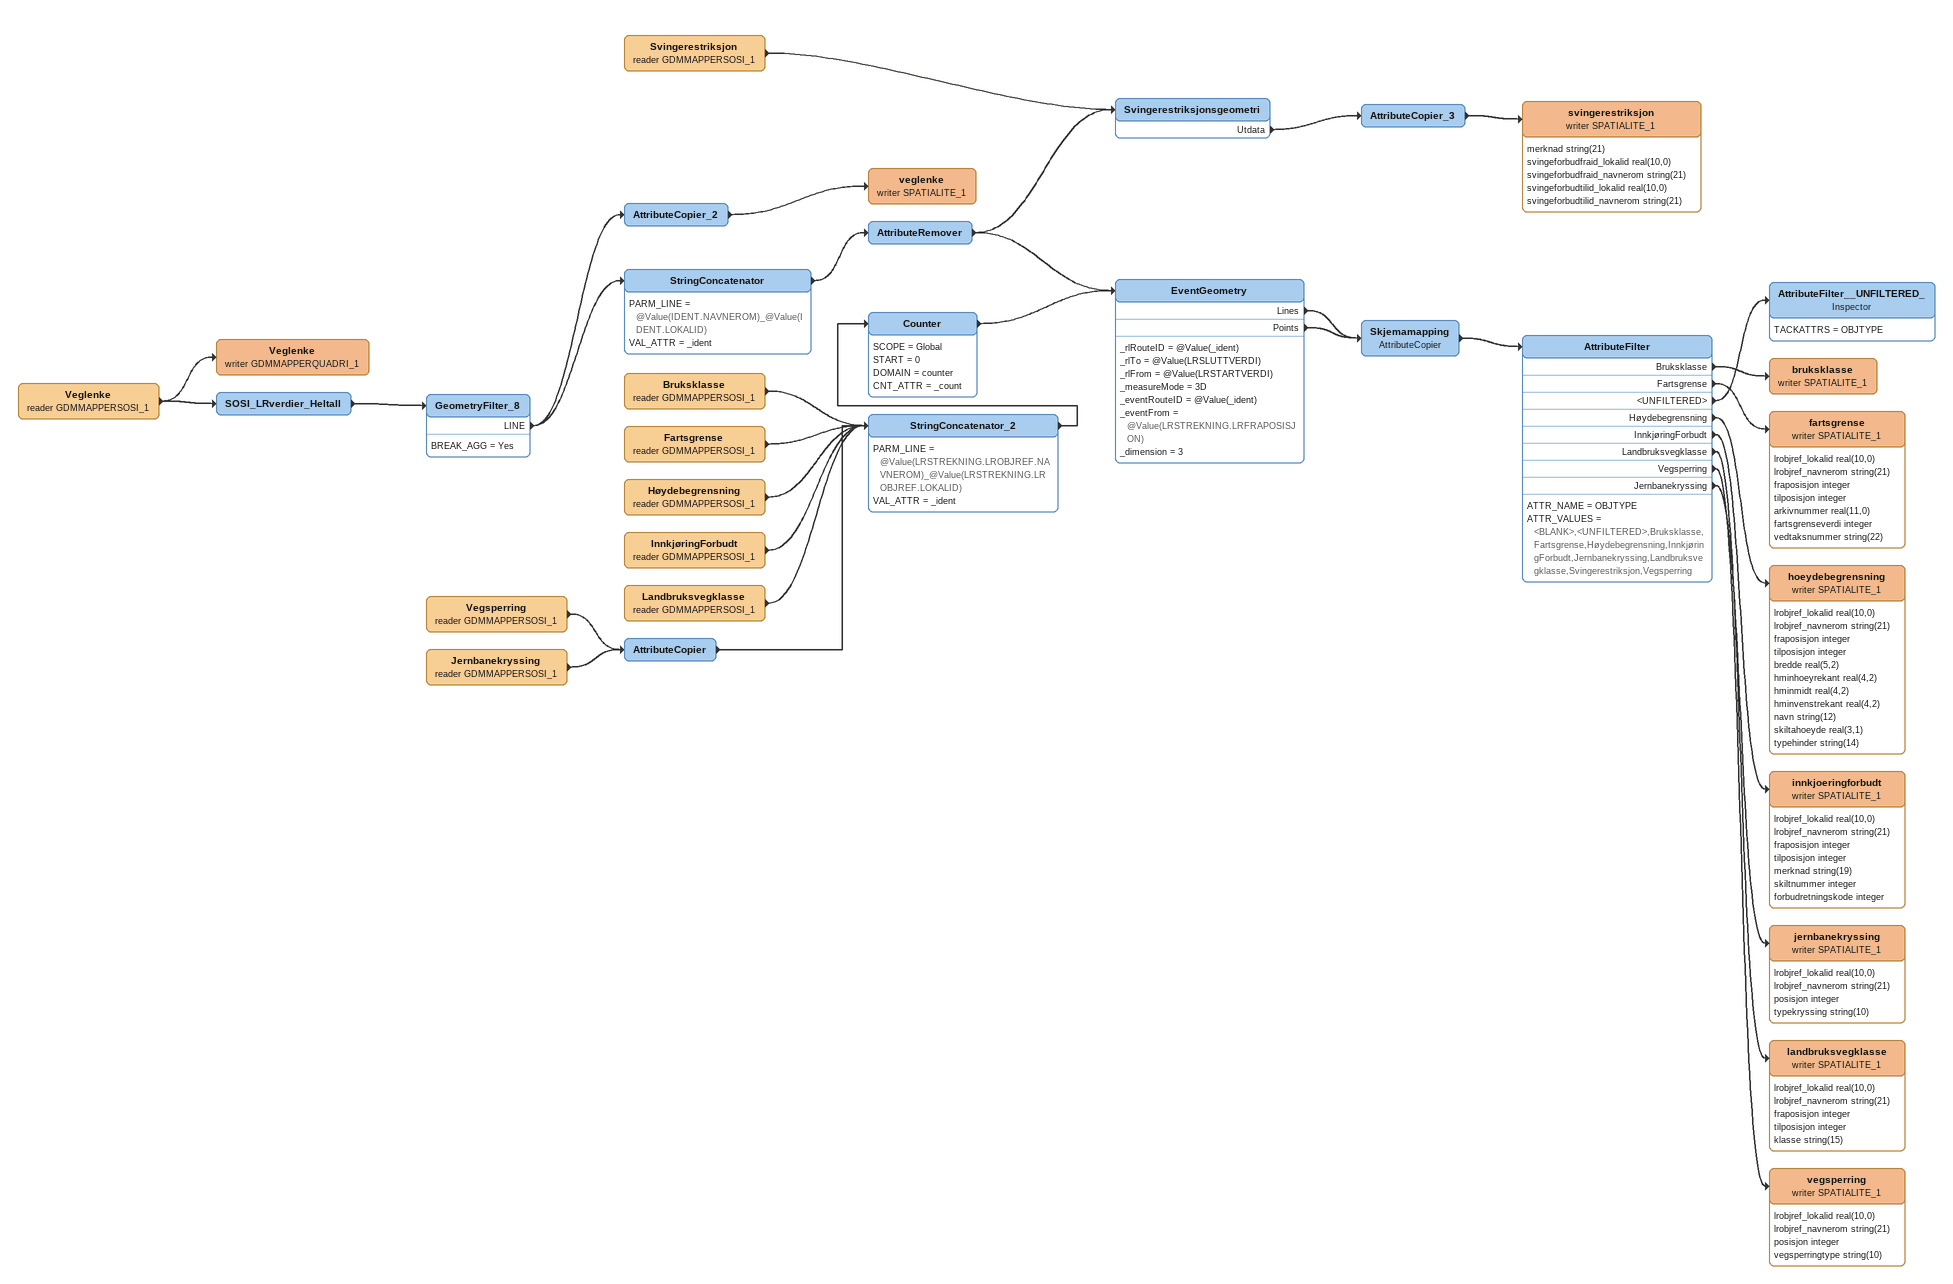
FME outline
Veglenke (reader GDMMAPPERSOSI_1)
    -> SOSI_LRverdier_Heltall
    -> Veglenke (writer GDMMAPPERQUADRI_1)
Veglenke (writer GDMMAPPERQUADRI_1)
SOSI_LRverdier_Heltall
    -> GeometryFilter_8
GeometryFilter_8
    BREAK_AGG = Yes
    LINE -> StringConcatenator
    LINE -> AttributeCopier_2
AttributeCopier_2
    -> veglenke (writer SPATIALITE_1)
veglenke (writer SPATIALITE_1)
StringConcatenator
    PARM_LINE = @Value(IDENT.NAVNEROM)_@Value(IDENT.LOKALID)
    VAL_ATTR = _ident
    -> AttributeRemover
AttributeRemover
    -> EventGeometry
    -> Svingerestriksjonsgeometri
Vegsperring (reader GDMMAPPERSOSI_1)
    -> AttributeCopier
Jernbanekryssing (reader GDMMAPPERSOSI_1)
    -> AttributeCopier
AttributeCopier
    -> StringConcatenator_2
Svingerestriksjon (reader GDMMAPPERSOSI_1)
    -> Svingerestriksjonsgeometri
Svingerestriksjonsgeometri
    Utdata -> AttributeCopier_3
AttributeCopier_3
    -> svingerestriksjon (writer SPATIALITE_1)
svingerestriksjon (writer SPATIALITE_1)
    attributes: merknad string(21), svingeforbudfraid_lokalid real(10,0), svingeforbudfraid_navnerom string(21), svingeforbudtilid_lokalid real(10,0), svingeforbudtilid_navnerom string(21)
Bruksklasse (reader GDMMAPPERSOSI_1)
    -> StringConcatenator_2
Fartsgrense (reader GDMMAPPERSOSI_1)
    -> StringConcatenator_2
Høydebegrensning (reader GDMMAPPERSOSI_1)
    -> StringConcatenator_2
InnkjøringForbudt (reader GDMMAPPERSOSI_1)
    -> StringConcatenator_2
Landbruksvegklasse (reader GDMMAPPERSOSI_1)
    -> StringConcatenator_2
StringConcatenator_2
    PARM_LINE = @Value(LRSTREKNING.LROBJREF.NAVNEROM)_@Value(LRSTREKNING.LROBJREF.LOKALID)
    VAL_ATTR = _ident
    -> Counter
Counter
    SCOPE = Global
    START = 0
    DOMAIN = counter
    CNT_ATTR = _count
    -> EventGeometry
EventGeometry
    _rlRouteID = @Value(_ident)
    _rlTo = @Value(LRSLUTTVERDI)
    _rlFrom = @Value(LRSTARTVERDI)
    _measureMode = 3D
    _eventRouteID = @Value(_ident)
    _eventFrom = @Value(LRSTREKNING.LRFRAPOSISJON)
    _dimension = 3
    Lines -> Skjemamapping
    Points -> Skjemamapping
Skjemamapping: AttributeCopier
    -> AttributeFilter
AttributeFilter
    ATTR_NAME = OBJTYPE
    ATTR_VALUES = <BLANK>,<UNFILTERED>,Bruksklasse,Fartsgrense,Høydebegrensning,InnkjøringForbudt,Jernbanekryssing,Landbruksvegklasse,Svingerestriksjon,Vegsperring
    Bruksklasse -> bruksklasse (writer SPATIALITE_1)
    Fartsgrense -> fartsgrense (writer SPATIALITE_1)
    <UNFILTERED> -> AttributeFilter__UNFILTERED_
    Høydebegrensning -> hoeydebegrensning (writer SPATIALITE_1)
    InnkjøringForbudt -> innkjoeringforbudt (writer SPATIALITE_1)
    Landbruksvegklasse -> landbruksvegklasse (writer SPATIALITE_1)
    Vegsperring -> vegsperring (writer SPATIALITE_1)
    Jernbanekryssing -> jernbanekryssing (writer SPATIALITE_1)
AttributeFilter__UNFILTERED_: Inspector
    TACKATTRS = OBJTYPE
bruksklasse (writer SPATIALITE_1)
fartsgrense (writer SPATIALITE_1)
    attributes: lrobjref_lokalid real(10,0), lrobjref_navnerom string(21), fraposisjon integer, tilposisjon integer, arkivnummer real(11,0), fartsgrenseverdi integer, vedtaksnummer string(22)
hoeydebegrensning (writer SPATIALITE_1)
    attributes: lrobjref_lokalid real(10,0), lrobjref_navnerom string(21), fraposisjon integer, tilposisjon integer, bredde real(5,2), hminhoeyrekant real(4,2), hminmidt real(4,2), hminvenstrekant real(4,2), navn string(12), skiltahoeyde real(3,1), typehinder string(14)
innkjoeringforbudt (writer SPATIALITE_1)
    attributes: lrobjref_lokalid real(10,0), lrobjref_navnerom string(21), fraposisjon integer, tilposisjon integer, merknad string(19), skiltnummer integer, forbudretningskode integer
jernbanekryssing (writer SPATIALITE_1)
    attributes: lrobjref_lokalid real(10,0), lrobjref_navnerom string(21), posisjon integer, typekryssing string(10)
landbruksvegklasse (writer SPATIALITE_1)
    attributes: lrobjref_lokalid real(10,0), lrobjref_navnerom string(21), fraposisjon integer, tilposisjon integer, klasse string(15)
vegsperring (writer SPATIALITE_1)
    attributes: lrobjref_lokalid real(10,0), lrobjref_navnerom string(21), posisjon integer, vegsperringtype string(10)
